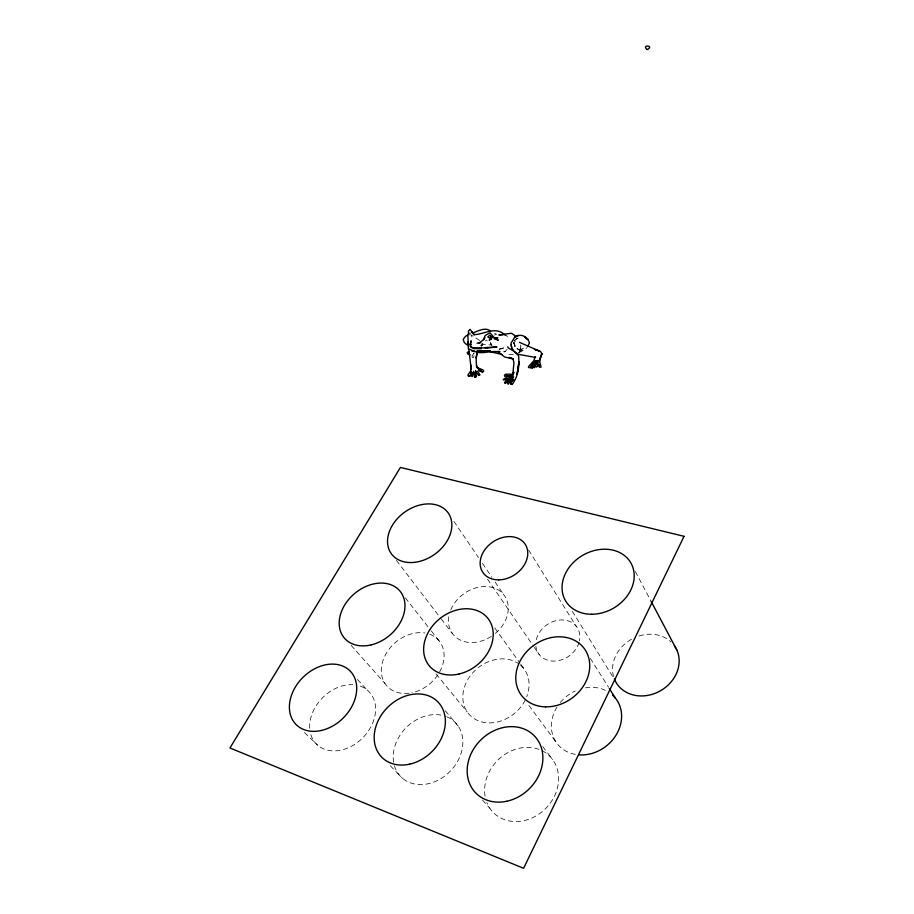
<?xml version="1.0" encoding="UTF-8"?>
<svg xmlns="http://www.w3.org/2000/svg" width="914" height="914" viewBox="0 0 914 914"><rect width="100%" height="100%" fill="white"/><g stroke="black" fill="none" stroke-linecap="round" stroke-linejoin="round"><path stroke-width="0.69" stroke-dasharray="4.57 3.43" d="M520.043 351.547L520.831 346.189L518.741 353.615L522.031 348.817L518.866 351.536L523.254 348.325L519.609 350.907L523.208 350.53L527.207 347.548M474.115 355.717L473.452 357.523L472.184 357.397L472.058 355.912L473.406 354.883M469.419 333.724L469.842 332.707M470.424 333.027L469.75 334.992M473.532 353.775L474.172 352.975L471.944 356.06M481.335 346.52L482.809 344.704L482.592 343.378M507.201 349.159L505.408 351.25L501.089 351.502M514.159 340.991L517.187 338.294M518.124 353.09L523.208 350.53L518.992 349.959L516.421 348.097L515.942 347.411L519.506 350.188L516.421 348.097L513.897 342.75L514.548 345.401L513.862 342.259M482.752 344.749L480.764 345.766L482.626 344.132M504.037 352.107L505.613 351.273M515.096 339.642L518.249 338.066M494.291 335.038L496.576 334.273L494.074 333.027M499.147 349.502L505.191 347.514L496.428 349.639M485.288 340.876L487.288 340.316M513.451 354.335L505.545 354.541M480.935 343.961L490.749 345.012M479.747 340.499L470.881 334.81L472.709 338.443M503.591 334.238L508.355 336.969L506.162 335.701M304.476 732.56L317.684 745.253M390.278 765.749L402.651 778.442M513.474 339.62L515.176 341.425L514.708 340.842M357.454 679.456L366.88 689.739M482.455 800.013L489.824 808.239M351.113 645.307L384.931 683.386M445.278 710.761L458.12 725.967M436.035 673.926L467.294 712.063M405.325 597.916L430.448 629.872M431.317 630.98L439.988 642.005M396.448 560.431L440.354 617.807M441.211 618.938L452.407 633.562M542.756 746.589L552.684 759.648M528.898 705.425L556.889 743.265M494.737 627.884L519.963 663.187M520.774 664.329L524.03 668.888M491.972 345.492L490.567 343.458L491.675 345.652M487.505 579.156L533.502 646.221M534.302 647.398L539.146 654.458M453.915 521.403L478.49 557.551M482.455 563.39L491.972 577.385M495.148 582.047L503.865 594.877M590.341 658.4L608.575 687.294M528.669 550.091L576.22 626.25M572.267 611.226L613.111 677.274M635.367 571.547L651.202 601.515M490.498 342.144L491.286 344.487M513.897 342.75L514.582 346.452L513.965 342.659L514.056 343.458M520.626 344.989L520.877 346.966M536.301 639.697A23.307 19.16 -34.6 0 1 562.464 619.943A23.307 19.16 -34.6 0 1 579.419 640.965M579.076 642.314A23.307 19.16 -34.6 0 1 555.986 661.005A23.307 19.16 -34.6 0 1 535.878 646.324M485.106 796.185A39.873 34.012 -45.5 0 1 532.508 747.721A39.873 34.012 -45.5 0 1 548.434 805.474A39.873 34.012 -45.5 0 1 486.854 802.503M446.718 716.747A38.445 30.996 -45.6 0 1 448.191 773.198A38.445 30.996 -45.6 0 1 394.105 764.607M393.603 762.219A38.445 30.996 -45.6 0 1 408.318 725.59A38.445 30.996 -45.6 0 1 445.438 716.268M360.333 686.163A37.131 28.38 -45.5 0 1 361.716 738.82A37.131 28.38 -45.5 0 1 310.543 733.554M309.72 728.275A37.131 28.38 -45.5 0 1 352.644 684.7M575.329 754.416A36.96 31.796 -37.6 0 1 557.163 706.808M560.328 702.466A36.96 31.796 -37.6 0 1 575.249 691.007M585.36 687.865A36.96 31.796 -37.6 0 1 606.907 691.075M520.557 665.186A35.669 29.179 -40.1 0 1 526.727 696.697M525.139 700.227A35.669 29.179 -40.1 0 1 477.828 720.598A35.669 29.179 -40.1 0 1 469.865 676.44A35.669 29.179 -40.1 0 1 518.546 663.633M429.797 634.27A34.504 26.86 -41.3 0 1 442.696 664.741A34.504 26.86 -41.3 0 1 411.86 692.766M409.084 693.223A34.504 26.86 -41.3 0 1 382.349 662.65A34.504 26.86 -41.3 0 1 425.021 633.002M613.58 676.589A34.481 29.545 -30.1 0 1 633.208 638.349M639.046 635.984A34.481 29.545 -30.1 0 1 670.967 641.879M450.751 609.924A32.196 25.341 -36.9 0 1 497.936 589.759A32.196 25.341 -36.9 0 1 493.674 634.716M491.344 636.361A32.196 25.341 -36.9 0 1 459.776 639.823A32.196 25.341 -36.9 0 1 449.185 614.745"/><path stroke-width="1.37" d="M475.691 371.221L475.337 374.454L475.828 375.837L475.326 372.169L476.08 376.728L475.326 377.094L474.377 376.671L473.635 371.37M534.701 361.247L534.142 365.737C532.256 366.743 534.976 369.028 535.547 364.537L534.781 366.468L537.009 361.384L539.123 366.023L539.1 364.789L539.054 366.651L539.58 367.337L541.134 367.028L539.271 360.299C538.757 367.302 540.505 355.089 541.956 353.718L540.3 351.227L534.45 349.422M467.831 335.667L468.448 346.12M537.489 360.527C535.57 363.109 539.477 366.423 536.221 367.097L535.421 365.966L536.312 362.812L535.753 360.55L536.289 364.423L536.072 361.898L537.009 361.384M476.994 351.102C476.731 356.791 475.006 363.029 477.679 368.353M471.635 374.512L471.887 372.386L470.973 375.403L472.207 376.659L473.212 372.604M468.025 341.687L468.391 348.885L472.035 350.233M468.471 332.342L468.311 334.25M478.171 351.204L475.771 357.911M512.297 375.38L513.668 372.238L512.297 375.38L512.731 374.637C508.847 375.814 495.559 383.046 509.395 378.339L505.956 379.116L510.583 378.465M492.166 336.775L491.206 338.774L489.219 340.088L491.161 338.797M527.744 346.463L529.434 342.819L527.949 339.151L525.344 337.209M512.845 374.546L513.851 372.878M512.411 378.83L513.725 376.899L507.567 381.858L507.876 383.629L513.759 379.596C512.88 381.012 508.115 383.971 512.137 384.371C518.501 376.477 519.438 365.577 518.581 355.774L514.742 351.741L508.275 347.88L507.761 346.794M468.254 331.405L470.002 329.326L474.4 334.684C484.9 334.067 495.685 325.91 505.054 335.072M535.318 362.127L532.565 366.286L532.519 368.136C528.246 369.062 533.079 364.389 532.908 362.584L533.353 363.018M473.006 373.003L473.612 372.238M532.736 363.806L530.223 367.634L528.543 367.519L528.486 366.64L533.833 360.687L535.216 356.757L535.581 357.465L517.827 354.244L514.811 352.073M510.903 377.482L512.948 375.094C509.201 377.596 497.879 387.536 510.698 379.996L507.476 381.515L512.126 379.676M509.646 377.299L510.286 376.614M479.222 343.218L484.077 339.06L484.706 337.506L483.563 339.734L485.208 335.472L489.915 332.822L494.394 337.792L498.29 340.168L494.623 338.774M511.817 380.064L509.361 381.595L511.292 380.407M468.642 334.49L465.386 336.409L463.181 339.402L464.255 342.464L466.86 344.738M473.349 332.719C478.639 330.799 485.403 326.904 490.544 331.062M469.179 353.947L467.694 353.992L467.248 352.37L469.293 351.639M493.948 338.717L497.936 337.757L494.485 337.814M471.178 344.886L470.607 345.001L471.201 344.258M480.684 342.544L477.028 343.196M469.179 352.69L468.265 353.649L470.104 354.803M485.368 348.28L496.988 346.909L485.46 347.606M479.656 348.177L488.099 347.548M481.267 348.714L473.589 348.588L470.082 346.623M481.381 347.88L473.498 347.788M503.157 334.81L498.816 334.958L511.497 333.256L515.45 336.055M481.975 351.559L477.017 351.204L490.35 350.907L479.804 351.502L483.072 351.604M479.164 370.604L481.004 370.616L479.085 370.364L482.512 372.067L483.723 371.13L482.98 369.942L476.8 367.359L477.302 367.759M647.283 49.596C654.961 45.574 641.057 44.283 647.009 49.516M497.559 351.444L499.912 351.479M506.893 375.757L504.688 376.362L504.448 375.3L505.556 374.203L512.823 374.214L513.931 362.904L513.085 358.871L509.041 357.488L513.131 358.928L504.551 356.986L498.221 351.821C489.984 350.279 481.13 355.112 473.349 350.793M501.923 354.426L489.984 351.684M509.395 376.191L506.642 375.551L508.63 376.271M474.058 351.239L471.555 350.61L474.412 351.444M535.581 349.834L538.986 350.85L519.426 342.339M471.03 346.829L472.035 347.16M524.476 336.558L527.846 339.677L525.322 337.335M525.116 336.82C521.883 334.65 517.575 334.741 514.628 337.38L511.006 343.207L511.68 347.868L513.714 350.508M609.33 688.493L615.408 698.125M476.251 365.737L477.199 367.485M651.202 601.515L676.931 650.22M471.818 372.981L471.601 372.032L470.824 372.763L471.498 371.861L469.967 376.02L468.219 375.905L467.888 374.98L470.527 371.175L471.338 368.273L471.156 365.223L471.258 369.724L468.893 349.765M511.154 344.715L511.68 347.868M477.611 371.13L479.724 374.489L479.256 375.334L478.49 375.414L475.451 370.661M612.574 695.097A36.96 31.796 -37.6 0 1 616.916 733.622A36.96 31.796 -37.6 0 1 579.179 754.884M674.372 645.741A34.481 29.545 -30.1 0 1 660.022 691.018A34.481 29.545 -30.1 0 1 614.402 679.033M470.139 344.498L470.116 345.092L471.178 340.785L470.139 344.498M532.531 366.263L532.462 367.554L533.856 364.149L532.565 366.286M519.026 361.658L517.073 374.226L519.026 361.658M475.12 345.321L475.12 345.321M539.226 360.79L541.956 353.718L539.226 360.79M491.915 336.798L491.264 338.751L491.915 336.798M684.049 536.312L523.608 868.3L229.951 747.983L400.412 467.442L684.049 536.312M491.069 336.455L489.55 338.1L487.836 336.98L489.71 335.209L491.069 336.455M512.468 383.811L511.337 384.428L512.468 383.811M479.622 375.071L478.742 375.38L479.622 375.071M475.851 376.785L474.812 377.014L475.851 376.785M515.233 337.026L514.628 337.38L518.204 335.427L515.233 337.026M469.75 375.974L469.019 376.18L469.75 375.974M534.473 367.577L532.965 367.04L534.473 367.577M508.63 383.697L507.876 383.629L508.63 383.697M482.512 372.067L481.872 371.53L482.512 372.067M505.716 383.057L505.042 382.909L505.716 383.057M479.759 369.564L477.645 368.228L479.759 369.564M473.132 332.81L471.521 331.782L474 334.867L473.132 332.81M498.621 579.864A25.421 19.697 -33.7 0 0 526.727 547.292A25.421 19.697 -33.7 0 0 486.534 547.566A25.421 19.697 -33.7 0 0 498.621 579.864M506.664 801.27A40.913 34.424 -44.5 0 0 536.964 738.969A40.913 34.424 -44.5 0 0 471.453 752.919A40.913 34.424 -44.5 0 0 506.664 801.27M409.621 764.184A39.405 31.305 -44.9 0 0 440.685 705.322A39.405 31.305 -44.9 0 0 379.013 718.998A39.405 31.305 -44.9 0 0 409.621 764.184M321.408 730.457A38.022 28.597 -44.9 0 0 353.01 674.692A38.022 28.597 -44.9 0 0 294.754 688.082A38.022 28.597 -44.9 0 0 321.408 730.457M545.555 706.853A39.165 32.584 -36.4 0 0 587.771 654.938A39.165 32.584 -36.4 0 0 524.956 653.659A39.165 32.584 -36.4 0 0 545.555 706.853M459.091 673.984A37.714 29.762 -38.9 0 0 488.225 618.767A37.714 29.762 -38.9 0 0 427.958 632.888A37.714 29.762 -38.9 0 0 459.091 673.984M371.278 644.85A36.4 27.271 -40.2 0 0 400.983 592.398A36.4 27.271 -40.2 0 0 343.995 606.188A36.4 27.271 -40.2 0 0 371.278 644.85M591.826 614.254A37.748 30.585 -30 0 0 632.065 565.309A37.748 30.585 -30 0 0 570.507 565.64A37.748 30.585 -30 0 0 591.826 614.254M411.323 562.544A35.006 25.878 -35.8 0 0 450.773 518.055A35.006 25.878 -35.8 0 0 396.962 519.083A35.006 25.878 -35.8 0 0 411.323 562.544"/></g></svg>
